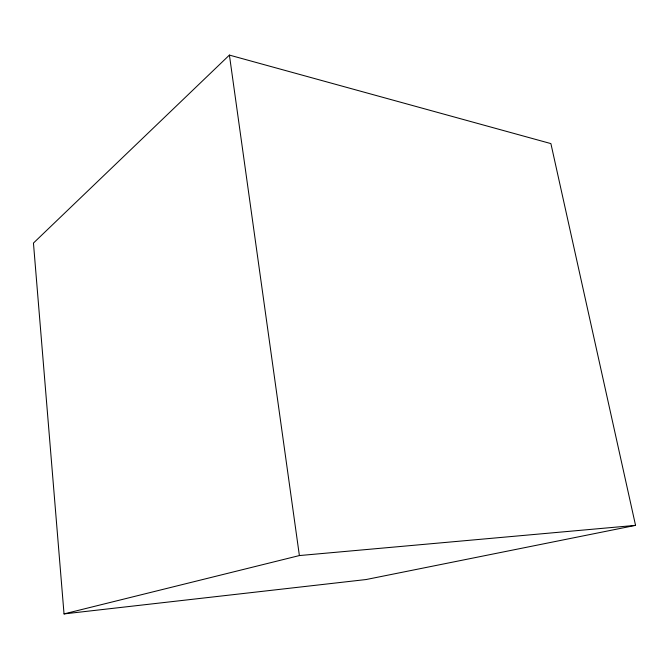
<?xml version="1.0" encoding="UTF-8"?>
<svg xmlns="http://www.w3.org/2000/svg" width="669" height="669" viewBox="0 0 669 669"><rect width="100%" height="100%" fill="white"/><g stroke="black" fill="none" stroke-linecap="round" stroke-linejoin="round"><path stroke-width="1" d="M229.408 55.092L33.45 243.064L64.032 613.908L366.085 579.538L635.55 525.366L550.896 143.601L229.408 55.092L299.386 555.563L64.032 613.908M299.386 555.563L635.55 525.366"/></g></svg>
